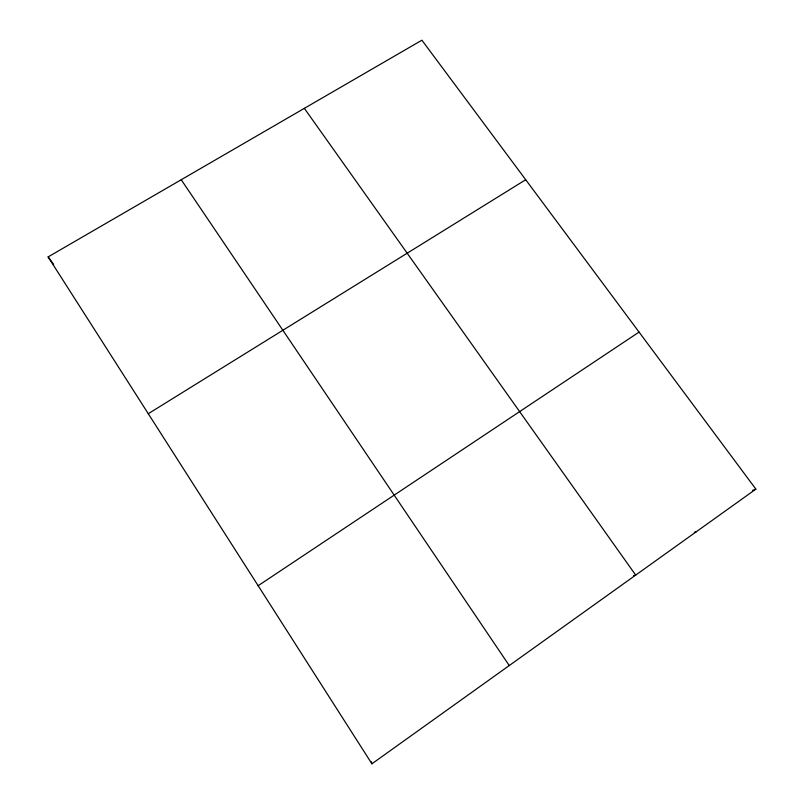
<?xml version="1.0" encoding="UTF-8"?>
<svg xmlns="http://www.w3.org/2000/svg" width="804" height="804" viewBox="0 0 804 804"><rect width="100%" height="100%" fill="white"/><g stroke="black" fill="none" stroke-linecap="round" stroke-linejoin="round"><path stroke-width="1.21" d="M371.91 763.8L755.881 489.123L421.899 40.2L48.119 256.908L371.91 763.8L371.307 761.79M258.144 585.714L639.059 332.092M148.278 413.708L525.705 179.724M752.514 490.4L755.881 489.123M694.344 532.288L696.545 531.575M633.582 575.614L635.693 575.101L304.354 108.349M48.119 256.908L53.627 264.355M181.232 179.734L509.254 665.551"/></g></svg>
